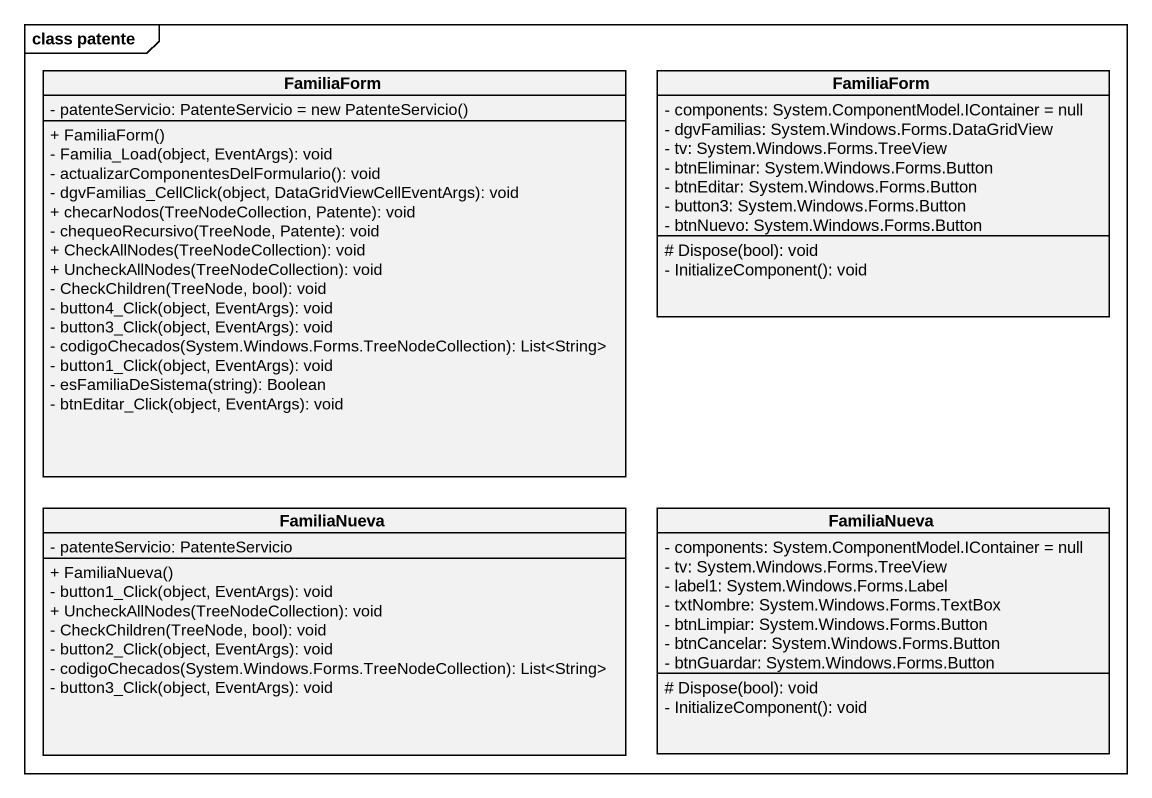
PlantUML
@startuml
mainframe class patente
hide circle
hide empty members
skinparam classAttributeIconSize 0
class FamiliaForm {
  {field} - patenteServicio: PatenteServicio = new PatenteServicio()
  + FamiliaForm()
  - Familia_Load(object, EventArgs): void
  - actualizarComponentesDelFormulario(): void
  - dgvFamilias_CellClick(object, DataGridViewCellEventArgs): void
  + checarNodos(TreeNodeCollection, Patente): void
  - chequeoRecursivo(TreeNode, Patente): void
  + CheckAllNodes(TreeNodeCollection): void
  + UncheckAllNodes(TreeNodeCollection): void
  - CheckChildren(TreeNode, bool): void
  - button4_Click(object, EventArgs): void
  - button3_Click(object, EventArgs): void
  - codigoChecados(System.Windows.Forms.TreeNodeCollection): List<String>
  - button1_Click(object, EventArgs): void
  - esFamiliaDeSistema(string): Boolean
  - btnEditar_Click(object, EventArgs): void
}
class "FamiliaForm" as FamiliaForm_2 {
  - components: System.ComponentModel.IContainer = null
  - dgvFamilias: System.Windows.Forms.DataGridView
  - tv: System.Windows.Forms.TreeView
  - btnEliminar: System.Windows.Forms.Button
  - btnEditar: System.Windows.Forms.Button
  - button3: System.Windows.Forms.Button
  - btnNuevo: System.Windows.Forms.Button
  # Dispose(bool): void
  - InitializeComponent(): void
}
class FamiliaNueva {
  - patenteServicio: PatenteServicio
  + FamiliaNueva()
  - button1_Click(object, EventArgs): void
  + UncheckAllNodes(TreeNodeCollection): void
  - CheckChildren(TreeNode, bool): void
  - button2_Click(object, EventArgs): void
  - codigoChecados(System.Windows.Forms.TreeNodeCollection): List<String>
  - button3_Click(object, EventArgs): void
}
class "FamiliaNueva" as FamiliaNueva_2 {
  - components: System.ComponentModel.IContainer = null
  - tv: System.Windows.Forms.TreeView
  - label1: System.Windows.Forms.Label
  - txtNombre: System.Windows.Forms.TextBox
  - btnLimpiar: System.Windows.Forms.Button
  - btnCancelar: System.Windows.Forms.Button
  - btnGuardar: System.Windows.Forms.Button
  # Dispose(bool): void
  - InitializeComponent(): void
}
@enduml
